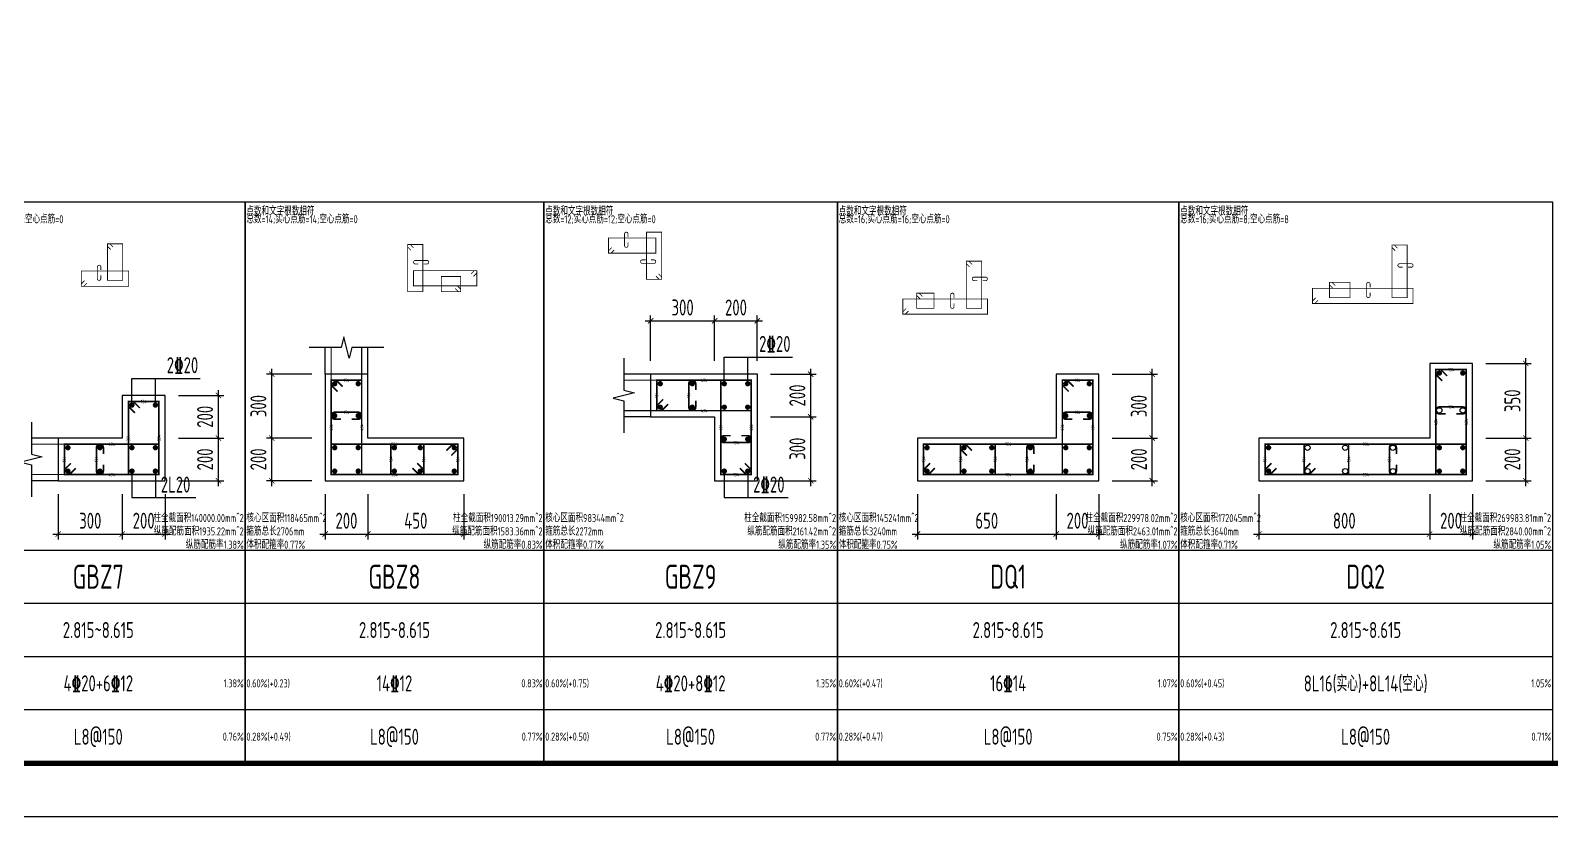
# Model space of a CAD drawing. Extents: x -461650 to 361314, y 245336 to 769729.
# Drawn here: x -106334 to -77828, y 538601 to 553348 of the extents above; entities that cross this region are included whole.
import ezdxf
from ezdxf.enums import TextEntityAlignment as Align

# ---------------------------------------------------------------- set-up
doc = ezdxf.new("R2010")
doc.units = 0
doc.header["$LTSCALE"] = 1000
doc.layers.get('0').update_dxf_attribs({"linetype": 'CONTINUOUS'})
doc.layers.get('DEFPOINTS').update_dxf_attribs({"linetype": 'CONTINUOUS'})
for name, color, linetype in [('-TK', 7, 'CONTINUOUS'), ('COLU_DE_DIM', 3, 'CONTINUOUS'), ('COLU_DE_TH', 7, 'CONTINUOUS'), ('LABEL', 1, 'CONTINUOUS'), ('LINK', 6, 'CONTINUOUS'), ('LINK-INDEX', 6, 'CONTINUOUS'), ('REIN', 6, 'CONTINUOUS'), ('TAB', 7, 'CONTINUOUS'), ('TAB_TEXT', 7, 'CONTINUOUS'), ('TEXT25', 2, 'CONTINUOUS'), ('THIN', 7, 'CONTINUOUS')]:
    doc.layers.add(name, color=color, linetype=linetype)
doc.layers.add('箍筋长度', color=3, linetype='CONTINUOUS', plot=False)
doc.layers.add('配箍校核', color=34, linetype='CONTINUOUS', plot=False)
doc.styles.add('BW_Rein', font='Tssdeng.shx', dxfattribs={"width": 0.7, "bigfont": 'hztxt.shx'})
doc.styles.add('TSSD_DIMENSION', font='Tssdeng.shx', dxfattribs={"width": 0.7, "bigfont": 'tssdchn.shx'})
doc.styles.add('TSSD_REIN', font='tssdeng.shx', dxfattribs={"width": 0.7, "height": 300, "bigfont": 'tssdchn.shx'})
doc.dimstyles.new('TSSD_25_100', dxfattribs={"dimtxt": 300, "dimasz": 100, "dimexe": 100, "dimexo": 250, "dimgap": 100, "dimtad": 1, "dimdec": 0, "dimlfac": 0.25, "dimzin": 0, "dimdsep": 46, "dimtxsty": 'TSSD_DIMENSION', "dimblk": 'ARCHTICK', "dimcen": 0, "dimdle": 100, "dimclrt": 7, "dimadec": 0, "dimazin": 0, "dimtfac": 1, "dimtdec": 0, "dimtix": 1, "dimtmove": 2, "dimatfit": 3, "dimldrblk": 'ARCHTICK', "dimfxl": 0, "dimtolj": 1, "dimtzin": 0, "dimarcsym": 0})

# ---------------------------------------------------------------- blocks, each defined once
blk = doc.blocks.new('_ArchTick')
at = {"color": 0, "linetype": 'ByBlock', "const_width": 0.15}
blk.add_lwpolyline([(-0.5, -0.5), (0.5, 0.5)], dxfattribs=at)
blk = doc.blocks.new('*D2912')
at = {"layer": 'COLU_DE_DIM', "color": 0, "lineweight": -2}
for p, q in [((-89712, 544651), (-89712, 543801)), ((-87112, 544651), (-87112, 543801)), ((-89812, 543901), (-87012, 543901))]:
    blk.add_line(p, q, dxfattribs=at)
at = {"layer": 'DEFPOINTS', "color": 0}
for p in [(-89712, 544901), (-87112, 544901), (-87112, 543901)]:
    blk.add_point(p, dxfattribs=at)
at = {"layer": 'COLU_DE_DIM', "color": 0, "lineweight": -2, "xscale": 100, "yscale": 100, "zscale": 100, "rotation": 180}
blk.add_blockref('_ArchTick', (-89712, 543901), dxfattribs=at)
at = {"layer": 'COLU_DE_DIM', "color": 0, "lineweight": -2, "xscale": 100, "yscale": 100, "zscale": 100}
blk.add_blockref('_ArchTick', (-87112, 543901), dxfattribs=at)
at = {"layer": 'COLU_DE_DIM', "color": 7, "insert": (-88412, 544151), "char_height": 300, "attachment_point": 5, "style": 'TSSD_DIMENSION'}
blk.add_mtext('\\A1;650', dxfattribs=at)
blk = doc.blocks.new('*D2913')
at = {"layer": 'COLU_DE_DIM', "color": 0, "lineweight": -2}
for p, q in [((-87112, 544651), (-87112, 543801)), ((-86312, 544651), (-86312, 543801)), ((-87212, 543901), (-86212, 543901))]:
    blk.add_line(p, q, dxfattribs=at)
at = {"layer": 'DEFPOINTS', "color": 0}
for p in [(-87112, 544901), (-86312, 544901), (-86312, 543901)]:
    blk.add_point(p, dxfattribs=at)
at = {"layer": 'COLU_DE_DIM', "color": 0, "lineweight": -2, "xscale": 100, "yscale": 100, "zscale": 100, "rotation": 180}
blk.add_blockref('_ArchTick', (-87112, 543901), dxfattribs=at)
at = {"layer": 'COLU_DE_DIM', "color": 0, "lineweight": -2, "xscale": 100, "yscale": 100, "zscale": 100}
blk.add_blockref('_ArchTick', (-86312, 543901), dxfattribs=at)
at = {"layer": 'COLU_DE_DIM', "color": 7, "insert": (-86712, 544151), "char_height": 300, "attachment_point": 5, "style": 'TSSD_DIMENSION'}
blk.add_mtext('\\A1;200', dxfattribs=at)
blk = doc.blocks.new('*D2914')
at = {"layer": 'COLU_DE_DIM', "color": 0, "lineweight": -2}
for p, q in [((-86062, 545701), (-85212, 545701)), ((-85312, 544801), (-85312, 545801)), ((-86062, 544901), (-85212, 544901))]:
    blk.add_line(p, q, dxfattribs=at)
at = {"layer": 'DEFPOINTS', "color": 0}
for p in [(-86312, 545701), (-85312, 545701), (-86312, 544901)]:
    blk.add_point(p, dxfattribs=at)
at = {"layer": 'COLU_DE_DIM', "color": 0, "lineweight": -2, "xscale": 100, "yscale": 100, "zscale": 100}
for p, rotation in [((-85312, 545701), 90), ((-85312, 544901), 270)]:
    blk.add_blockref('_ArchTick', p, dxfattribs=dict(at, rotation=rotation))
at = {"layer": 'COLU_DE_DIM', "color": 7, "insert": (-85562, 545301), "char_height": 300, "attachment_point": 5, "rotation": 90, "style": 'TSSD_DIMENSION'}
blk.add_mtext('\\A1;200', dxfattribs=at)
blk = doc.blocks.new('*D2915')
at = {"layer": 'COLU_DE_DIM', "color": 0, "lineweight": -2}
for p, q in [((-86062, 546900), (-85212, 546900)), ((-85312, 545601), (-85312, 547000)), ((-86062, 545701), (-85212, 545701))]:
    blk.add_line(p, q, dxfattribs=at)
at = {"layer": 'DEFPOINTS', "color": 0}
for p in [(-86312, 546900), (-85312, 546900), (-86312, 545701)]:
    blk.add_point(p, dxfattribs=at)
at = {"layer": 'COLU_DE_DIM', "color": 0, "lineweight": -2, "xscale": 100, "yscale": 100, "zscale": 100}
for p, rotation in [((-85312, 546900), 90), ((-85312, 545701), 270)]:
    blk.add_blockref('_ArchTick', p, dxfattribs=dict(at, rotation=rotation))
at = {"layer": 'COLU_DE_DIM', "color": 7, "insert": (-85562, 546301), "char_height": 300, "attachment_point": 5, "rotation": 90, "style": 'TSSD_DIMENSION'}
blk.add_mtext('\\A1;300', dxfattribs=at)
blk = doc.blocks.new('*D3174')
at = {"layer": 'COLU_DE_DIM', "color": 0, "lineweight": -2}
for p, q in [((-94812, 547900), (-93412, 547900)), ((-94712, 547150), (-94712, 548000)), ((-93512, 547150), (-93512, 548000))]:
    blk.add_line(p, q, dxfattribs=at)
at = {"layer": 'DEFPOINTS', "color": 0}
for p in [(-93512, 547900), (-94712, 546900), (-93512, 546900)]:
    blk.add_point(p, dxfattribs=at)
at = {"layer": 'COLU_DE_DIM', "color": 0, "lineweight": -2, "xscale": 100, "yscale": 100, "zscale": 100, "rotation": 180}
blk.add_blockref('_ArchTick', (-94712, 547900), dxfattribs=at)
at = {"layer": 'COLU_DE_DIM', "color": 0, "lineweight": -2, "xscale": 100, "yscale": 100, "zscale": 100}
blk.add_blockref('_ArchTick', (-93512, 547900), dxfattribs=at)
at = {"layer": 'COLU_DE_DIM', "color": 7, "insert": (-94112, 548150), "char_height": 300, "attachment_point": 5, "style": 'TSSD_DIMENSION'}
blk.add_mtext('\\A1;300', dxfattribs=at)
blk = doc.blocks.new('*D3175')
at = {"layer": 'COLU_DE_DIM', "color": 0, "lineweight": -2}
for p, q in [((-93612, 547900), (-92612, 547900)), ((-93512, 547150), (-93512, 548000)), ((-92712, 547150), (-92712, 548000))]:
    blk.add_line(p, q, dxfattribs=at)
at = {"layer": 'DEFPOINTS', "color": 0}
for p in [(-92712, 547900), (-93512, 546900), (-92712, 546900)]:
    blk.add_point(p, dxfattribs=at)
at = {"layer": 'COLU_DE_DIM', "color": 0, "lineweight": -2, "xscale": 100, "yscale": 100, "zscale": 100, "rotation": 180}
blk.add_blockref('_ArchTick', (-93512, 547900), dxfattribs=at)
at = {"layer": 'COLU_DE_DIM', "color": 0, "lineweight": -2, "xscale": 100, "yscale": 100, "zscale": 100}
blk.add_blockref('_ArchTick', (-92712, 547900), dxfattribs=at)
at = {"layer": 'COLU_DE_DIM', "color": 7, "insert": (-93112, 548150), "char_height": 300, "attachment_point": 5, "style": 'TSSD_DIMENSION'}
blk.add_mtext('\\A1;200', dxfattribs=at)
blk = doc.blocks.new('*D3176')
at = {"layer": 'COLU_DE_DIM', "color": 0, "lineweight": -2}
for p, q in [((-91712, 544801), (-91712, 546200)), ((-92462, 546100), (-91612, 546100)), ((-92462, 544901), (-91612, 544901))]:
    blk.add_line(p, q, dxfattribs=at)
at = {"layer": 'DEFPOINTS', "color": 0}
for p in [(-92712, 546100), (-91712, 546100), (-92712, 544901)]:
    blk.add_point(p, dxfattribs=at)
at = {"layer": 'COLU_DE_DIM', "color": 0, "lineweight": -2, "xscale": 100, "yscale": 100, "zscale": 100}
for p, rotation in [((-91712, 546100), 90), ((-91712, 544901), 270)]:
    blk.add_blockref('_ArchTick', p, dxfattribs=dict(at, rotation=rotation))
at = {"layer": 'COLU_DE_DIM', "color": 7, "insert": (-91962, 545501), "char_height": 300, "attachment_point": 5, "rotation": 90, "style": 'TSSD_DIMENSION'}
blk.add_mtext('\\A1;300', dxfattribs=at)
blk = doc.blocks.new('*D3177')
at = {"layer": 'COLU_DE_DIM', "color": 0, "lineweight": -2}
for p, q in [((-92462, 546900), (-91612, 546900)), ((-91712, 546000), (-91712, 547000)), ((-92462, 546100), (-91612, 546100))]:
    blk.add_line(p, q, dxfattribs=at)
at = {"layer": 'DEFPOINTS', "color": 0}
for p in [(-92712, 546900), (-91712, 546900), (-92712, 546100)]:
    blk.add_point(p, dxfattribs=at)
at = {"layer": 'COLU_DE_DIM', "color": 0, "lineweight": -2, "xscale": 100, "yscale": 100, "zscale": 100}
for p, rotation in [((-91712, 546900), 90), ((-91712, 546100), 270)]:
    blk.add_blockref('_ArchTick', p, dxfattribs=dict(at, rotation=rotation))
at = {"layer": 'COLU_DE_DIM', "color": 7, "insert": (-91962, 546500), "char_height": 300, "attachment_point": 5, "rotation": 90, "style": 'TSSD_DIMENSION'}
blk.add_mtext('\\A1;200', dxfattribs=at)
blk = doc.blocks.new('*D3182')
at = {"layer": 'COLU_DE_DIM', "color": 0, "lineweight": -2}
for p, q in [((-100812, 544651), (-100812, 543801)), ((-100012, 544651), (-100012, 543801)), ((-100912, 543901), (-99912, 543901))]:
    blk.add_line(p, q, dxfattribs=at)
at = {"layer": 'DEFPOINTS', "color": 0}
for p in [(-100812, 544901), (-100012, 544901), (-100012, 543901)]:
    blk.add_point(p, dxfattribs=at)
at = {"layer": 'COLU_DE_DIM', "color": 0, "lineweight": -2, "xscale": 100, "yscale": 100, "zscale": 100, "rotation": 180}
blk.add_blockref('_ArchTick', (-100812, 543901), dxfattribs=at)
at = {"layer": 'COLU_DE_DIM', "color": 0, "lineweight": -2, "xscale": 100, "yscale": 100, "zscale": 100}
blk.add_blockref('_ArchTick', (-100012, 543901), dxfattribs=at)
at = {"layer": 'COLU_DE_DIM', "color": 7, "insert": (-100412, 544151), "char_height": 300, "attachment_point": 5, "style": 'TSSD_DIMENSION'}
blk.add_mtext('\\A1;200', dxfattribs=at)
blk = doc.blocks.new('*D3183')
at = {"layer": 'COLU_DE_DIM', "color": 0, "lineweight": -2}
for p, q in [((-100012, 544651), (-100012, 543801)), ((-98212, 544651), (-98212, 543801)), ((-100112, 543901), (-98112, 543901))]:
    blk.add_line(p, q, dxfattribs=at)
at = {"layer": 'DEFPOINTS', "color": 0}
for p in [(-100012, 544901), (-98212, 544901), (-98212, 543901)]:
    blk.add_point(p, dxfattribs=at)
at = {"layer": 'COLU_DE_DIM', "color": 0, "lineweight": -2, "xscale": 100, "yscale": 100, "zscale": 100, "rotation": 180}
blk.add_blockref('_ArchTick', (-100012, 543901), dxfattribs=at)
at = {"layer": 'COLU_DE_DIM', "color": 0, "lineweight": -2, "xscale": 100, "yscale": 100, "zscale": 100}
blk.add_blockref('_ArchTick', (-98212, 543901), dxfattribs=at)
at = {"layer": 'COLU_DE_DIM', "color": 7, "insert": (-99112, 544151), "char_height": 300, "attachment_point": 5, "style": 'TSSD_DIMENSION'}
blk.add_mtext('\\A1;450', dxfattribs=at)
blk = doc.blocks.new('*D3184')
at = {"layer": 'COLU_DE_DIM', "color": 0, "lineweight": -2}
for p, q in [((-101062, 545701), (-101912, 545701)), ((-101812, 544801), (-101812, 545801)), ((-101062, 544901), (-101912, 544901))]:
    blk.add_line(p, q, dxfattribs=at)
at = {"layer": 'DEFPOINTS', "color": 0}
for p in [(-101812, 545701), (-100812, 545701), (-100812, 544901)]:
    blk.add_point(p, dxfattribs=at)
at = {"layer": 'COLU_DE_DIM', "color": 0, "lineweight": -2, "xscale": 100, "yscale": 100, "zscale": 100}
for p, rotation in [((-101812, 545701), 90), ((-101812, 544901), 270)]:
    blk.add_blockref('_ArchTick', p, dxfattribs=dict(at, rotation=rotation))
at = {"layer": 'COLU_DE_DIM', "color": 7, "insert": (-102062, 545301), "char_height": 300, "attachment_point": 5, "rotation": 90, "style": 'TSSD_DIMENSION'}
blk.add_mtext('\\A1;200', dxfattribs=at)
blk = doc.blocks.new('*D3185')
at = {"layer": 'COLU_DE_DIM', "color": 0, "lineweight": -2}
for p, q in [((-101062, 546901), (-101912, 546901)), ((-101812, 545601), (-101812, 547001)), ((-101062, 545701), (-101912, 545701))]:
    blk.add_line(p, q, dxfattribs=at)
at = {"layer": 'DEFPOINTS', "color": 0}
for p in [(-101812, 546901), (-100812, 546901), (-100812, 545701)]:
    blk.add_point(p, dxfattribs=at)
at = {"layer": 'COLU_DE_DIM', "color": 0, "lineweight": -2, "xscale": 100, "yscale": 100, "zscale": 100}
for p, rotation in [((-101812, 546901), 90), ((-101812, 545701), 270)]:
    blk.add_blockref('_ArchTick', p, dxfattribs=dict(at, rotation=rotation))
at = {"layer": 'COLU_DE_DIM', "color": 7, "insert": (-102062, 546301), "char_height": 300, "attachment_point": 5, "rotation": 90, "style": 'TSSD_DIMENSION'}
blk.add_mtext('\\A1;300', dxfattribs=at)
blk = doc.blocks.new('*D3186')
at = {"layer": 'COLU_DE_DIM', "color": 0, "lineweight": -2}
for p, q in [((-105812, 544651), (-105812, 543801)), ((-104612, 544651), (-104612, 543801)), ((-105912, 543901), (-104512, 543901))]:
    blk.add_line(p, q, dxfattribs=at)
at = {"layer": 'DEFPOINTS', "color": 0}
for p in [(-105812, 544901), (-104612, 544901), (-104612, 543901)]:
    blk.add_point(p, dxfattribs=at)
at = {"layer": 'COLU_DE_DIM', "color": 0, "lineweight": -2, "xscale": 100, "yscale": 100, "zscale": 100, "rotation": 180}
blk.add_blockref('_ArchTick', (-105812, 543901), dxfattribs=at)
at = {"layer": 'COLU_DE_DIM', "color": 0, "lineweight": -2, "xscale": 100, "yscale": 100, "zscale": 100}
blk.add_blockref('_ArchTick', (-104612, 543901), dxfattribs=at)
at = {"layer": 'COLU_DE_DIM', "color": 7, "insert": (-105212, 544151), "char_height": 300, "attachment_point": 5, "style": 'TSSD_DIMENSION'}
blk.add_mtext('\\A1;300', dxfattribs=at)
blk = doc.blocks.new('*D3187')
at = {"layer": 'COLU_DE_DIM', "color": 0, "lineweight": -2}
for p, q in [((-104612, 544651), (-104612, 543801)), ((-103812, 544651), (-103812, 543801)), ((-104712, 543901), (-103712, 543901))]:
    blk.add_line(p, q, dxfattribs=at)
at = {"layer": 'DEFPOINTS', "color": 0}
for p in [(-104612, 544901), (-103812, 544901), (-103812, 543901)]:
    blk.add_point(p, dxfattribs=at)
at = {"layer": 'COLU_DE_DIM', "color": 0, "lineweight": -2, "xscale": 100, "yscale": 100, "zscale": 100, "rotation": 180}
blk.add_blockref('_ArchTick', (-104612, 543901), dxfattribs=at)
at = {"layer": 'COLU_DE_DIM', "color": 0, "lineweight": -2, "xscale": 100, "yscale": 100, "zscale": 100}
blk.add_blockref('_ArchTick', (-103812, 543901), dxfattribs=at)
at = {"layer": 'COLU_DE_DIM', "color": 7, "insert": (-104212, 544151), "char_height": 300, "attachment_point": 5, "style": 'TSSD_DIMENSION'}
blk.add_mtext('\\A1;200', dxfattribs=at)
blk = doc.blocks.new('*D3188')
at = {"layer": 'COLU_DE_DIM', "color": 0, "lineweight": -2}
for p, q in [((-103562, 545701), (-102712, 545701)), ((-102812, 544801), (-102812, 545801)), ((-103562, 544901), (-102712, 544901))]:
    blk.add_line(p, q, dxfattribs=at)
at = {"layer": 'DEFPOINTS', "color": 0}
for p in [(-103812, 545701), (-102812, 545701), (-103812, 544901)]:
    blk.add_point(p, dxfattribs=at)
at = {"layer": 'COLU_DE_DIM', "color": 0, "lineweight": -2, "xscale": 100, "yscale": 100, "zscale": 100}
for p, rotation in [((-102812, 545701), 90), ((-102812, 544901), 270)]:
    blk.add_blockref('_ArchTick', p, dxfattribs=dict(at, rotation=rotation))
at = {"layer": 'COLU_DE_DIM', "color": 7, "insert": (-103062, 545301), "char_height": 300, "attachment_point": 5, "rotation": 90, "style": 'TSSD_DIMENSION'}
blk.add_mtext('\\A1;200', dxfattribs=at)
blk = doc.blocks.new('*D3189')
at = {"layer": 'COLU_DE_DIM', "color": 0, "lineweight": -2}
for p, q in [((-103562, 546501), (-102712, 546501)), ((-102812, 545601), (-102812, 546601)), ((-103562, 545701), (-102712, 545701))]:
    blk.add_line(p, q, dxfattribs=at)
at = {"layer": 'DEFPOINTS', "color": 0}
for p in [(-103812, 546501), (-102812, 546501), (-103812, 545701)]:
    blk.add_point(p, dxfattribs=at)
at = {"layer": 'COLU_DE_DIM', "color": 0, "lineweight": -2, "xscale": 100, "yscale": 100, "zscale": 100}
for p, rotation in [((-102812, 546501), 90), ((-102812, 545701), 270)]:
    blk.add_blockref('_ArchTick', p, dxfattribs=dict(at, rotation=rotation))
at = {"layer": 'COLU_DE_DIM', "color": 7, "insert": (-103062, 546101), "char_height": 300, "attachment_point": 5, "rotation": 90, "style": 'TSSD_DIMENSION'}
blk.add_mtext('\\A1;200', dxfattribs=at)
blk = doc.blocks.new('A1')
blk.add_lwpolyline([(0, 59400), (0, 0), (84100, 0), (84100, 59400)], close=True)
at = {"const_width": 100}
blk.add_lwpolyline([(2500, 58400), (2500, 1000), (83100, 1000), (83100, 58400)], close=True, dxfattribs=at)
blk = doc.blocks.new('*D3201')
at = {"layer": 'COLU_DE_DIM', "color": 0, "lineweight": -2}
for p, q in [((-83312, 544651), (-83312, 543801)), ((-80112, 544651), (-80112, 543801)), ((-83412, 543901), (-80012, 543901))]:
    blk.add_line(p, q, dxfattribs=at)
at = {"layer": 'DEFPOINTS', "color": 0}
for p in [(-83312, 544901), (-80112, 544901), (-80112, 543901)]:
    blk.add_point(p, dxfattribs=at)
at = {"layer": 'COLU_DE_DIM', "color": 0, "lineweight": -2, "xscale": 100, "yscale": 100, "zscale": 100, "rotation": 180}
blk.add_blockref('_ArchTick', (-83312, 543901), dxfattribs=at)
at = {"layer": 'COLU_DE_DIM', "color": 0, "lineweight": -2, "xscale": 100, "yscale": 100, "zscale": 100}
blk.add_blockref('_ArchTick', (-80112, 543901), dxfattribs=at)
at = {"layer": 'COLU_DE_DIM', "color": 7, "insert": (-81712, 544151), "char_height": 300, "attachment_point": 5, "style": 'TSSD_DIMENSION'}
blk.add_mtext('\\A1;800', dxfattribs=at)
blk = doc.blocks.new('*D3202')
at = {"layer": 'COLU_DE_DIM', "color": 0, "lineweight": -2}
for p, q in [((-80112, 544651), (-80112, 543801)), ((-79312, 544651), (-79312, 543801)), ((-80212, 543901), (-79212, 543901))]:
    blk.add_line(p, q, dxfattribs=at)
at = {"layer": 'DEFPOINTS', "color": 0}
for p in [(-80112, 544901), (-79312, 544901), (-79312, 543901)]:
    blk.add_point(p, dxfattribs=at)
at = {"layer": 'COLU_DE_DIM', "color": 0, "lineweight": -2, "xscale": 100, "yscale": 100, "zscale": 100, "rotation": 180}
blk.add_blockref('_ArchTick', (-80112, 543901), dxfattribs=at)
at = {"layer": 'COLU_DE_DIM', "color": 0, "lineweight": -2, "xscale": 100, "yscale": 100, "zscale": 100}
blk.add_blockref('_ArchTick', (-79312, 543901), dxfattribs=at)
at = {"layer": 'COLU_DE_DIM', "color": 7, "insert": (-79712, 544151), "char_height": 300, "attachment_point": 5, "style": 'TSSD_DIMENSION'}
blk.add_mtext('\\A1;200', dxfattribs=at)
blk = doc.blocks.new('*D3203')
at = {"layer": 'COLU_DE_DIM', "color": 0, "lineweight": -2}
for p, q in [((-79062, 545701), (-78212, 545701)), ((-78312, 544801), (-78312, 545801)), ((-79062, 544901), (-78212, 544901))]:
    blk.add_line(p, q, dxfattribs=at)
at = {"layer": 'DEFPOINTS', "color": 0}
for p in [(-79312, 545701), (-78312, 545701), (-79312, 544901)]:
    blk.add_point(p, dxfattribs=at)
at = {"layer": 'COLU_DE_DIM', "color": 0, "lineweight": -2, "xscale": 100, "yscale": 100, "zscale": 100}
for p, rotation in [((-78312, 545701), 90), ((-78312, 544901), 270)]:
    blk.add_blockref('_ArchTick', p, dxfattribs=dict(at, rotation=rotation))
at = {"layer": 'COLU_DE_DIM', "color": 7, "insert": (-78562, 545301), "char_height": 300, "attachment_point": 5, "rotation": 90, "style": 'TSSD_DIMENSION'}
blk.add_mtext('\\A1;200', dxfattribs=at)
blk = doc.blocks.new('*D3204')
at = {"layer": 'COLU_DE_DIM', "color": 0, "lineweight": -2}
for p, q in [((-79062, 547100), (-78212, 547100)), ((-78312, 545601), (-78312, 547200)), ((-79062, 545701), (-78212, 545701))]:
    blk.add_line(p, q, dxfattribs=at)
at = {"layer": 'DEFPOINTS', "color": 0}
for p in [(-79312, 547100), (-78312, 547100), (-79312, 545701)]:
    blk.add_point(p, dxfattribs=at)
at = {"layer": 'COLU_DE_DIM', "color": 0, "lineweight": -2, "xscale": 100, "yscale": 100, "zscale": 100}
for p, rotation in [((-78312, 547100), 90), ((-78312, 545701), 270)]:
    blk.add_blockref('_ArchTick', p, dxfattribs=dict(at, rotation=rotation))
at = {"layer": 'COLU_DE_DIM', "color": 7, "insert": (-78562, 546401), "char_height": 300, "attachment_point": 5, "rotation": 90, "style": 'TSSD_DIMENSION'}
blk.add_mtext('\\A1;350', dxfattribs=at)

msp = doc.modelspace()

# ---------------------------------------------------------------- linework, layer by layer
at = {"layer": 'COLU_DE_TH'}
for points in [[(-79311.7, 544900.78), (-79311.7, 547100.46), (-80111.7, 547100.46), (-80111.7, 545700.78), (-83311.7, 545700.78), (-83311.7, 544900.78), (-79311.7, 544900.78)], [(-100011.87, 546900.78), (-100811.87, 546900.78), (-100811.87, 544900.78), (-98211.61, 544900.78), (-98211.61, 545700.78), (-100011.87, 545700.78), (-100011.87, 546900.78)], [(-94711.6, 546900.43), (-94711.61, 546100.43), (-93511.61, 546100.43), (-93511.61, 544900.78), (-92711.61, 544900.78), (-92711.6, 546900.43), (-94711.6, 546900.43)], [(-87111.71, 546900.44), (-87111.7, 545700.78), (-89711.6, 545700.78), (-89711.6, 544900.78), (-86311.7, 544900.78), (-86311.71, 546900.44), (-87111.71, 546900.44)], [(-105811.87, 545700.78), (-105811.87, 544900.78), (-103811.87, 544900.78), (-103811.87, 546500.78), (-104611.87, 546500.78), (-104611.87, 545700.78), (-105811.87, 545700.78)]]:
    msp.add_lwpolyline(points, close=True, dxfattribs=at)
at = {"layer": 'LABEL'}
for p, q in [((-93331.61, 547215.96), (-92051.61, 547215.96)), ((-93331.61, 546720.43), (-93331.61, 547215.96)), ((-92891.61, 546720.43), (-92891.61, 547215.96)), ((-104431.87, 546816.31), (-103151.87, 546816.31)), ((-104431.87, 546320.78), (-104431.87, 546816.31)), ((-103991.87, 546320.78), (-103991.87, 546816.31)), ((-104431.87, 545080.78), (-104431.87, 544585.25)), ((-103991.87, 545080.78), (-103991.87, 544585.25)), ((-93331.61, 545080.78), (-93331.61, 544585.25)), ((-92891.61, 545080.78), (-92891.61, 544585.25)), ((-104431.87, 544585.25), (-103237.26, 544585.25)), ((-93331.61, 544585.25), (-92137, 544585.25))]:
    msp.add_line(p, q, dxfattribs=at)
at = {"layer": 'LINK', "const_width": 30}
for points in [[(-100576.87, 546573.86), (-100696.87, 546693.86), (-100696.87, 546785.78), (-100126.87, 546785.78), (-100126.87, 545015.78), (-100696.87, 545015.78), (-100696.87, 546785.78), (-100604.95, 546785.78), (-100484.95, 546665.78)], [(-94384.68, 546335.43), (-94504.68, 546215.43), (-94596.61, 546215.43), (-94596.6, 546785.43), (-92826.6, 546785.43), (-92826.61, 546215.43), (-94596.61, 546215.43), (-94596.61, 546307.36), (-94476.61, 546427.36)], [(-92946.61, 545227.71), (-92826.61, 545107.71), (-92826.61, 545015.78), (-93396.61, 545015.78), (-93396.6, 546785.43), (-92826.6, 546785.43), (-92826.61, 545015.78), (-92918.53, 545015.78), (-93038.53, 545135.78)], [(-86876.71, 546573.52), (-86996.71, 546693.52), (-86996.71, 546785.44), (-86426.71, 546785.44), (-86426.7, 545015.78), (-86996.7, 545015.78), (-86996.71, 546785.44), (-86904.78, 546785.44), (-86784.78, 546665.44)], [(-79876.7, 546773.53), (-79996.7, 546893.53), (-79996.7, 546985.46), (-79426.7, 546985.46), (-79426.7, 545015.78), (-79996.7, 545015.78), (-79996.7, 546985.46), (-79904.78, 546985.46), (-79784.78, 546865.46)], [(-104376.87, 546173.86), (-104496.87, 546293.86), (-104496.87, 546385.78), (-103926.87, 546385.78), (-103926.87, 545015.78), (-104496.87, 545015.78), (-104496.87, 546385.78), (-104404.95, 546385.78), (-104284.95, 546265.78)], [(-105484.95, 545135.78), (-105604.95, 545015.78), (-105696.87, 545015.78), (-105696.87, 545585.78), (-103926.87, 545585.78), (-103926.87, 545015.78), (-105696.87, 545015.78), (-105696.87, 545107.7), (-105576.87, 545227.7)], [(-98538.53, 545465.78), (-98418.53, 545585.78), (-98326.61, 545585.78), (-98326.61, 545015.78), (-100696.87, 545015.78), (-100696.87, 545585.78), (-98326.61, 545585.78), (-98326.61, 545493.86), (-98446.61, 545373.86)], [(-99083.04, 545227.7), (-98963.04, 545107.7), (-98963.04, 545015.78), (-99579.27, 545015.78), (-99579.27, 545585.78), (-98963.04, 545585.78), (-98963.04, 545015.78), (-99054.97, 545015.78), (-99174.97, 545135.78)], [(-89384.68, 545135.78), (-89504.68, 545015.78), (-89596.6, 545015.78), (-89596.6, 545585.78), (-86426.7, 545585.78), (-86426.7, 545015.78), (-89596.6, 545015.78), (-89596.6, 545107.7), (-89476.6, 545227.7)], [(-88783.59, 545373.86), (-88903.59, 545493.86), (-88903.59, 545585.78), (-88253.61, 545585.78), (-88253.61, 545015.78), (-88903.59, 545015.78), (-88903.59, 545585.78), (-88811.67, 545585.78), (-88691.67, 545465.78)], [(-82984.78, 545135.78), (-83104.78, 545015.78), (-83196.7, 545015.78), (-83196.7, 545585.78), (-79426.7, 545585.78), (-79426.7, 545015.78), (-83196.7, 545015.78), (-83196.7, 545107.7), (-83076.7, 545227.7)], [(-82346.06, 545227.7), (-82466.06, 545107.7), (-82466.06, 545015.78), (-81629.73, 545015.78), (-81629.73, 545585.78), (-82466.06, 545585.78), (-82466.06, 545015.78), (-82374.14, 545015.78), (-82254.14, 545135.78)]]:
    msp.add_lwpolyline(points, dxfattribs=at)
for points in [[(-93866.6, 546600.43), (-93866.6, 546720.43, 1), (-93996.6, 546720.43), (-93996.61, 546280.43, 1), (-93866.61, 546280.43), (-93866.61, 546400.43)], [(-100311.87, 546055.78), (-100191.87, 546055.78, 1), (-100191.87, 546185.78), (-100631.87, 546185.78, 1), (-100631.87, 546055.78), (-100511.87, 546055.78)], [(-86611.7, 546055.61), (-86491.7, 546055.61, 1), (-86491.7, 546185.61), (-86931.7, 546185.61, 1), (-86931.7, 546055.61), (-86811.7, 546055.61)], [(-79611.7, 546155.62), (-79491.7, 546155.62, 1), (-79491.7, 546285.62), (-79931.7, 546285.62, 1), (-79931.7, 546155.62), (-79811.7, 546155.62)], [(-93211.61, 545745.61), (-93331.61, 545745.61, 1), (-93331.61, 545615.61), (-92891.61, 545615.61, 1), (-92891.61, 545745.61), (-93011.61, 545745.61)], [(-104966.87, 545400.78), (-104966.87, 545520.78, 1), (-105096.87, 545520.78), (-105096.87, 545080.78, 1), (-104966.87, 545080.78), (-104966.87, 545200.78)], [(-87530.76, 545400.78), (-87530.76, 545520.78, 1), (-87660.76, 545520.78), (-87660.76, 545080.78, 1), (-87530.76, 545080.78), (-87530.76, 545200.78)], [(-80736.06, 545200.78), (-80736.06, 545080.78, -1), (-80866.06, 545080.78), (-80866.06, 545520.78, -1), (-80736.06, 545520.78), (-80736.06, 545400.78)]]:
    msp.add_lwpolyline(points, format="xyb", dxfattribs=at)
at = {"layer": 'LINK-INDEX', "const_width": 15}
for points in [[(-104829.37, 549237.32), (-104889.37, 549297.32), (-104889.37, 549343.28), (-104604.37, 549343.28), (-104604.37, 548658.28), (-104889.37, 548658.28), (-104889.37, 549343.28), (-104843.41, 549343.28), (-104783.41, 549283.28)], [(-99204.65, 549225.71), (-99264.65, 549285.71), (-99264.65, 549331.67), (-98979.65, 549331.67), (-98979.65, 548446.67), (-99264.65, 548446.67), (-99264.65, 549331.67), (-99218.69, 549331.67), (-99158.69, 549271.67)], [(-95394.13, 549228.19), (-95454.13, 549168.19), (-95500.09, 549168.19), (-95500.09, 549453.19), (-94615.09, 549453.19), (-94615.09, 549168.19), (-95500.09, 549168.19), (-95500.09, 549214.15), (-95440.09, 549274.15)], [(-94565.09, 548784.32), (-94505.09, 548724.32), (-94505.09, 548678.36), (-94790.09, 548678.36), (-94790.09, 549563.19), (-94505.09, 549563.19), (-94505.09, 548678.36), (-94551.05, 548678.36), (-94611.05, 548738.36)], [(-80758.47, 549215.01), (-80818.47, 549275.01), (-80818.47, 549320.97), (-80533.47, 549320.97), (-80533.47, 548336.13), (-80818.47, 548336.13), (-80818.47, 549320.97), (-80772.51, 549320.97), (-80712.51, 549260.97)], [(-105273.41, 548608.28), (-105333.41, 548548.28), (-105379.37, 548548.28), (-105379.37, 548833.28), (-104494.37, 548833.28), (-104494.37, 548548.28), (-105379.37, 548548.28), (-105379.37, 548594.24), (-105319.37, 548654.24)], [(-98075.48, 548781.67), (-98015.48, 548841.67), (-97969.52, 548841.67), (-97969.52, 548556.67), (-99154.65, 548556.67), (-99154.65, 548841.67), (-97969.52, 548841.67), (-97969.52, 548795.71), (-98029.52, 548735.71)], [(-88734.6, 548912.96), (-88794.6, 548972.96), (-88794.6, 549018.92), (-88509.6, 549018.92), (-88509.6, 548134.09), (-88794.6, 548134.09), (-88794.6, 549018.92), (-88748.64, 549018.92), (-88688.64, 548958.92)], [(-98329.56, 548552.63), (-98269.56, 548492.63), (-98269.56, 548446.67), (-98634.61, 548446.67), (-98634.61, 548731.67), (-98269.56, 548731.67), (-98269.56, 548446.67), (-98315.53, 548446.67), (-98375.53, 548506.67)], [(-82202.51, 548286.13), (-82262.51, 548226.13), (-82308.47, 548226.13), (-82308.47, 548511.13), (-80423.47, 548511.13), (-80423.47, 548226.13), (-82308.47, 548226.13), (-82308.47, 548272.1), (-82248.47, 548332.1)], [(-81928.47, 548515.17), (-81988.47, 548575.17), (-81988.47, 548621.13), (-81603.47, 548621.13), (-81603.47, 548336.13), (-81988.47, 548336.13), (-81988.47, 548621.13), (-81942.51, 548621.13), (-81882.51, 548561.13)], [(-89878.59, 548084.09), (-89938.59, 548024.09), (-89984.55, 548024.09), (-89984.55, 548309.09), (-88399.6, 548309.09), (-88399.6, 548024.09), (-89984.55, 548024.09), (-89984.55, 548070.06), (-89924.55, 548130.06)], [(-89664.56, 548313.13), (-89724.56, 548373.13), (-89724.56, 548419.09), (-89399.57, 548419.09), (-89399.57, 548134.09), (-89724.56, 548134.09), (-89724.56, 548419.09), (-89678.6, 548419.09), (-89618.6, 548359.09)]]:
    msp.add_lwpolyline(points, dxfattribs=at)
for points in [[(-95135.09, 549470.69), (-95135.09, 549530.69, 1), (-95200.09, 549530.69), (-95200.09, 549310.69, 1), (-95135.09, 549310.69), (-95135.09, 549370.69)], [(-98962.15, 548966.67), (-98902.15, 548966.67, 1), (-98902.15, 549031.67), (-99122.15, 549031.67, 1), (-99122.15, 548966.67), (-99062.15, 548966.67)], [(-94807.59, 549043.27), (-94867.59, 549043.27, 1), (-94867.59, 548978.27), (-94647.59, 548978.27, 1), (-94647.59, 549043.27), (-94707.59, 549043.27)], [(-105014.37, 548850.78), (-105014.37, 548910.78, 1), (-105079.37, 548910.78), (-105079.37, 548690.78, 1), (-105014.37, 548690.78), (-105014.37, 548750.78)], [(-80515.97, 548906.05), (-80455.97, 548906.05, 1), (-80455.97, 548971.05), (-80675.97, 548971.05, 1), (-80675.97, 548906.05), (-80615.97, 548906.05)], [(-88492.1, 548654.01), (-88432.1, 548654.01, 1), (-88432.1, 548719.01), (-88652.1, 548719.01, 1), (-88652.1, 548654.01), (-88592.1, 548654.01)], [(-81228.47, 548528.63), (-81228.47, 548588.63, 1), (-81293.47, 548588.63), (-81293.47, 548368.63, 1), (-81228.47, 548368.63), (-81228.47, 548428.63)], [(-89024.57, 548326.59), (-89024.57, 548386.59, 1), (-89089.57, 548386.59), (-89089.57, 548166.59, 1), (-89024.57, 548166.59), (-89024.57, 548226.59)]]:
    msp.add_lwpolyline(points, format="xyb", dxfattribs=at)
at = {"layer": 'LINK-INDEX', "color": 1, "const_width": 20}
for points in [[(-100696.87, 546685.78), (-100696.87, 547400.78)], [(-100126.87, 546685.78), (-100126.87, 547400.78)], [(-94496.6, 546785.43), (-95211.6, 546785.43)], [(-94496.6, 546215.43), (-95211.6, 546215.43)], [(-105596.87, 545585.78), (-106311.87, 545585.78)], [(-105596.87, 545015.78), (-106311.87, 545015.78)]]:
    msp.add_lwpolyline(points, dxfattribs=at)
at = {"layer": 'REIN', "const_width": 50}
for points in [[(-100656.87, 546720.78, 1), (-100606.87, 546720.78, 1), (-100656.87, 546720.78)], [(-100216.87, 546720.78, 1), (-100166.87, 546720.78, 1), (-100216.87, 546720.78)], [(-94556.6, 546720.43, 1), (-94506.6, 546720.43, 1), (-94556.6, 546720.43)], [(-93956.6, 546720.43, 1), (-93906.6, 546720.43, 1), (-93956.6, 546720.43)], [(-93356.61, 546720.43, 1), (-93306.61, 546720.43, 1), (-93356.61, 546720.43)], [(-92916.61, 546720.43, 1), (-92866.61, 546720.43, 1), (-92916.61, 546720.43)], [(-86956.71, 546720.44, 1), (-86906.71, 546720.44, 1), (-86956.71, 546720.44)], [(-86516.71, 546720.44, 1), (-86466.71, 546720.44, 1), (-86516.71, 546720.44)], [(-79956.7, 546920.46, 1), (-79906.7, 546920.46, 1), (-79956.7, 546920.46)], [(-79516.7, 546920.46, 1), (-79466.7, 546920.46, 1), (-79516.7, 546920.46)], [(-104456.87, 546320.78, 1), (-104406.87, 546320.78, 1), (-104456.87, 546320.78)], [(-104016.87, 546320.78, 1), (-103966.87, 546320.78, 1), (-104016.87, 546320.78)], [(-94556.61, 546280.43, 1), (-94506.61, 546280.43, 1), (-94556.61, 546280.43)], [(-93956.61, 546280.43, 1), (-93906.61, 546280.43, 1), (-93956.61, 546280.43)], [(-93356.61, 546280.43, 1), (-93306.61, 546280.43, 1), (-93356.61, 546280.43)], [(-92916.61, 546280.43, 1), (-92866.61, 546280.43, 1), (-92916.61, 546280.43)], [(-100656.87, 546120.78, 1), (-100606.87, 546120.78, 1), (-100656.87, 546120.78)], [(-100216.87, 546120.78, 1), (-100166.87, 546120.78, 1), (-100216.87, 546120.78)], [(-86956.7, 546120.61, 1), (-86906.7, 546120.61, 1), (-86956.7, 546120.61)], [(-86516.7, 546120.61, 1), (-86466.7, 546120.61, 1), (-86516.7, 546120.61)], [(-93356.61, 545680.61, 1), (-93306.61, 545680.61, 1), (-93356.61, 545680.61)], [(-92916.61, 545680.61, 1), (-92866.61, 545680.61, 1), (-92916.61, 545680.61)], [(-105656.87, 545520.78, 1), (-105606.87, 545520.78, 1), (-105656.87, 545520.78)], [(-105056.87, 545520.78, 1), (-105006.87, 545520.78, 1), (-105056.87, 545520.78)], [(-104456.87, 545520.78, 1), (-104406.87, 545520.78, 1), (-104456.87, 545520.78)], [(-104016.87, 545520.78, 1), (-103966.87, 545520.78, 1), (-104016.87, 545520.78)], [(-100656.87, 545520.78, 1), (-100606.87, 545520.78, 1), (-100656.87, 545520.78)], [(-100216.87, 545520.78, 1), (-100166.87, 545520.78, 1), (-100216.87, 545520.78)], [(-99539.27, 545520.78, 1), (-99489.27, 545520.78, 1), (-99539.27, 545520.78)], [(-99053.04, 545520.78, 1), (-99003.04, 545520.78, 1), (-99053.04, 545520.78)], [(-98416.61, 545520.78, 1), (-98366.61, 545520.78, 1), (-98416.61, 545520.78)], [(-89556.6, 545520.78, 1), (-89506.6, 545520.78, 1), (-89556.6, 545520.78)], [(-88863.59, 545520.78, 1), (-88813.59, 545520.78, 1), (-88863.59, 545520.78)], [(-88343.61, 545520.78, 1), (-88293.61, 545520.78, 1), (-88343.61, 545520.78)], [(-87620.76, 545520.78, 1), (-87570.76, 545520.78, 1), (-87620.76, 545520.78)], [(-86956.7, 545520.78, 1), (-86906.7, 545520.78, 1), (-86956.7, 545520.78)], [(-86516.7, 545520.78, 1), (-86466.7, 545520.78, 1), (-86516.7, 545520.78)], [(-83156.7, 545520.78, 1), (-83106.7, 545520.78, 1), (-83156.7, 545520.78)], [(-79956.7, 545520.78, 1), (-79906.7, 545520.78, 1), (-79956.7, 545520.78)], [(-79516.7, 545520.78, 1), (-79466.7, 545520.78, 1), (-79516.7, 545520.78)], [(-105656.87, 545080.78, 1), (-105606.87, 545080.78, 1), (-105656.87, 545080.78)], [(-105056.87, 545080.78, 1), (-105006.87, 545080.78, 1), (-105056.87, 545080.78)], [(-104456.87, 545080.78, 1), (-104406.87, 545080.78, 1), (-104456.87, 545080.78)], [(-104016.87, 545080.78, 1), (-103966.87, 545080.78, 1), (-104016.87, 545080.78)], [(-100656.87, 545080.78, 1), (-100606.87, 545080.78, 1), (-100656.87, 545080.78)], [(-100216.87, 545080.78, 1), (-100166.87, 545080.78, 1), (-100216.87, 545080.78)], [(-99539.27, 545080.78, 1), (-99489.27, 545080.78, 1), (-99539.27, 545080.78)], [(-99053.04, 545080.78, 1), (-99003.04, 545080.78, 1), (-99053.04, 545080.78)], [(-98416.61, 545080.78, 1), (-98366.61, 545080.78, 1), (-98416.61, 545080.78)], [(-93356.61, 545080.78, 1), (-93306.61, 545080.78, 1), (-93356.61, 545080.78)], [(-92916.61, 545080.78, 1), (-92866.61, 545080.78, 1), (-92916.61, 545080.78)], [(-89556.6, 545080.78, 1), (-89506.6, 545080.78, 1), (-89556.6, 545080.78)], [(-88863.59, 545080.78, 1), (-88813.59, 545080.78, 1), (-88863.59, 545080.78)], [(-88343.61, 545080.78, 1), (-88293.61, 545080.78, 1), (-88343.61, 545080.78)], [(-87620.76, 545080.78, 1), (-87570.76, 545080.78, 1), (-87620.76, 545080.78)], [(-86956.7, 545080.78, 1), (-86906.7, 545080.78, 1), (-86956.7, 545080.78)], [(-86516.7, 545080.78, 1), (-86466.7, 545080.78, 1), (-86516.7, 545080.78)], [(-83156.7, 545080.78, 1), (-83106.7, 545080.78, 1), (-83156.7, 545080.78)], [(-79956.7, 545080.78, 1), (-79906.7, 545080.78, 1), (-79956.7, 545080.78)], [(-79516.7, 545080.78, 1), (-79466.7, 545080.78, 1), (-79516.7, 545080.78)]]:
    msp.add_lwpolyline(points, format="xyb", close=True, dxfattribs=at)
at = {"layer": 'REIN'}
for centre in [(-79931.7, 546220.62), (-79491.7, 546220.62), (-82401.06, 545520.78), (-81694.73, 545520.78), (-80801.06, 545520.78), (-82401.06, 545080.78), (-81694.73, 545080.78), (-80801.06, 545080.78)]:
    msp.add_circle(centre, 50, dxfattribs=at)
at = {"layer": 'TAB'}
for points in [[(-107811.87, 550130.33), (-102311.87, 550130.33), (-102311.87, 539600.78), (-107811.87, 539600.78), (-107811.87, 550130.33), (-107811.87, 543600.78), (-102311.87, 543600.78), (-102311.87, 542600.78), (-107811.87, 542600.78), (-107811.87, 541600.78), (-102311.87, 541600.78), (-102311.87, 540600.78), (-107811.87, 540600.78)], [(-102311.87, 550130.33), (-96711.61, 550130.33), (-96711.61, 539600.78), (-102311.87, 539600.78), (-102311.87, 550130.33), (-102311.87, 543600.78), (-96711.61, 543600.78), (-96711.61, 542600.78), (-102311.87, 542600.78), (-102311.87, 541600.78), (-96711.61, 541600.78), (-96711.61, 540600.78), (-102311.87, 540600.78)], [(-96711.61, 550130.33), (-91211.6, 550130.33), (-91211.6, 539600.78), (-96711.61, 539600.78), (-96711.61, 550130.33), (-96711.61, 543600.78), (-91211.6, 543600.78), (-91211.6, 542600.78), (-96711.61, 542600.78), (-96711.61, 541600.78), (-91211.6, 541600.78), (-91211.6, 540600.78), (-96711.61, 540600.78)], [(-91211.6, 550130.33), (-84811.7, 550130.33), (-84811.7, 539600.78), (-91211.6, 539600.78), (-91211.6, 550130.33), (-91211.6, 543600.78), (-84811.7, 543600.78), (-84811.7, 542600.78), (-91211.6, 542600.78), (-91211.6, 541600.78), (-84811.7, 541600.78), (-84811.7, 540600.78), (-91211.6, 540600.78)], [(-84811.7, 550130.33), (-77811.7, 550130.33), (-77811.7, 539600.78), (-84811.7, 539600.78), (-84811.7, 550130.33), (-84811.7, 543600.78), (-77811.7, 543600.78), (-77811.7, 542600.78), (-84811.7, 542600.78), (-84811.7, 541600.78), (-77811.7, 541600.78), (-77811.7, 540600.78), (-84811.7, 540600.78)]]:
    msp.add_lwpolyline(points, dxfattribs=at)
at = {"layer": 'THIN'}
for p, q in [((-100811.87, 546900.78), (-100811.87, 547400.78)), ((-100011.87, 546900.78), (-100011.87, 547400.78)), ((-94711.6, 546900.43), (-95211.6, 546900.43)), ((-94711.61, 546100.43), (-95211.61, 546100.43)), ((-105811.87, 545700.78), (-106311.87, 545700.78)), ((-105811.87, 544900.78), (-106311.87, 544900.78))]:
    msp.add_line(p, q, dxfattribs=at)
for points in [[(-99711.87, 547400.78), (-100311.87, 547400.78), (-100361.87, 547200.78), (-100461.87, 547600.78), (-100511.87, 547400.78), (-101111.87, 547400.78)], [(-95211.6, 547200.43), (-95211.6, 546600.43), (-95011.6, 546550.43), (-95411.61, 546450.43), (-95211.61, 546400.43), (-95211.61, 545800.43)], [(-106311.87, 546000.78), (-106311.87, 545400.78), (-106111.87, 545350.78), (-106511.87, 545250.78), (-106311.87, 545200.78), (-106311.87, 544600.78)]]:
    msp.add_lwpolyline(points, dxfattribs=at)

# ---------------------------------------------------------------- block references
at = {"layer": '-TK'}
msp.add_blockref('A1', (-139511.89, 538600.78), dxfattribs=at)

# ---------------------------------------------------------------- texts
at = {"layer": 'TAB_TEXT', "style": 'TSSD_REIN', "width": 0.7}
for s, height, p in [('GBZ7', 450, (-105061.87, 543100.78)), ('GBZ8', 450, (-99511.74, 543100.78)), ('GBZ9', 450, (-93961.61, 543100.78)), ('DQ1', 450, (-88011.65, 543100.78)), ('DQ2', 450, (-81311.7, 543100.78)), ('2.815~8.615', 300, (-105061.87, 542100.78)), ('2.815~8.615', 300, (-99511.74, 542100.78)), ('2.815~8.615', 300, (-93961.61, 542100.78)), ('2.815~8.615', 300, (-88011.65, 542100.78)), ('2.815~8.615', 300, (-81311.7, 542100.78)), ('L8@150', 300, (-105061.87, 540100.78)), ('L8@150', 300, (-99511.74, 540100.78)), ('L8@150', 300, (-93961.61, 540100.78)), ('L8@150', 300, (-88011.65, 540100.78)), ('L8@150', 300, (-81311.7, 540100.78))]:
    msp.add_text(s, height=height, dxfattribs=at).set_placement(p, align=Align.MIDDLE)
at = {"layer": 'TAB_TEXT', "color": 1, "style": 'TSSD_REIN', "width": 0.7}
for s, p in [('4%%13220+6%%13212', (-105061.87, 541100.78)), ('14%%13212', (-99511.74, 541100.78)), ('4%%13220+8%%13212', (-93961.61, 541100.78)), ('16%%13214', (-88011.65, 541100.78)), ('8L16(实心)+8L14(空心)', (-81311.7, 541100.78))]:
    msp.add_text(s, height=300, dxfattribs=at).set_placement(p, align=Align.MIDDLE)
at = {"layer": 'TEXT25', "color": 1, "style": 'TSSD_REIN', "width": 0.7}
for s, p in [('2%%13220', (-92679.54, 547227.02)), ('2%%13220', (-103779.8, 546827.37)), ('2L20', (-103891.87, 544588.64)), ('2%%13220', (-92791.61, 544588.64))]:
    msp.add_text(s, height=300, dxfattribs=at).set_placement(p, align=Align.BOTTOM_LEFT)
at = {"layer": '箍筋长度', "style": 'BW_Rein', "width": 0.7}
for s, rotation, p in [('134', 0, (-100411.87, 546785.78)), ('434', 359.999969, (-93711.6, 546785.43)), ('134', 0.000087, (-86711.71, 546785.44)), ('134', 360, (-79711.7, 546985.46)), ('134', 89.999969, (-94596.61, 546500.43)), ('134', 89.999913, (-93996.61, 546500.43)), ('434', 359.999969, (-93711.61, 546215.43)), ('134', 360, (-79711.7, 546285.62)), ('434', 90, (-100696.87, 545900.78)), ('434', 90, (-100126.87, 545900.78)), ('434', 89.999913, (-93396.61, 545900.61)), ('434', 89.999913, (-92826.61, 545900.61)), ('434', 90.000087, (-86996.71, 545900.61)), ('434', 90.000087, (-86426.71, 545900.61)), ('484', 90, (-79996.7, 546000.62)), ('484', 90, (-79426.7, 546000.62)), ('434', 360, (-104811.87, 545585.78)), ('334', 90, (-104496.87, 545700.78)), ('334', 90, (-103926.87, 545700.78)), ('134', 359.999969, (-93111.61, 545615.61)), ('784', 360, (-88011.65, 545585.78)), ('934', 360, (-81311.7, 545585.78)), ('134', 90, (-105696.87, 545300.78)), ('134', 90, (-105096.87, 545300.78)), ('134', 90, (-99579.27, 545300.78)), ('134', 90, (-98963.04, 545300.78)), ('134', 90, (-98326.61, 545300.78)), ('134', 90, (-89596.6, 545300.78)), ('134', 90, (-88903.59, 545300.78)), ('134', 90.000029, (-88253.61, 545300.78)), ('134', 90, (-87660.76, 545300.78)), ('134', 90, (-83196.7, 545300.78)), ('134', 89.999992, (-82466.06, 545300.78)), ('134', 89.999992, (-81629.73, 545300.78)), ('134', 89.999992, (-80866.06, 545300.78)), ('134', 359.999913, (-93111.61, 545015.78)), ('784', 360, (-88011.65, 545015.78)), ('934', 360, (-81311.7, 545015.78))]:
    msp.add_text(s, height=65, rotation=rotation, dxfattribs=at).set_placement(p, align=Align.MIDDLE_CENTER)
for s, p in [('134', (-104211.87, 546385.78)), ('134', (-100411.87, 546185.78)), ('134', (-86711.71, 546185.61)), ('584', (-99511.74, 545585.78)), ('434', (-104811.87, 545015.78)), ('584', (-99511.74, 545015.78))]:
    msp.add_text(s, height=65, dxfattribs=at).set_placement(p, align=Align.MIDDLE_CENTER)
at = {"layer": '配箍校核', "style": 'BW_Rein', "width": 0.7}
for s, p in [('总数=10;实心点筋=10;空心点筋=0', (-107786.87, 549730.33)), ('点数和文字根数相符', (-102286.87, 549880.33)), ('总数=14;实心点筋=14;空心点筋=0', (-102286.87, 549730.33)), ('点数和文字根数相符', (-96686.61, 549880.33)), ('总数=12;实心点筋=12;空心点筋=0', (-96686.61, 549730.33)), ('点数和文字根数相符', (-91186.6, 549880.33)), ('总数=16;实心点筋=16;空心点筋=0', (-91186.6, 549730.33)), ('点数和文字根数相符', (-84786.7, 549880.33)), ('总数=16;实心点筋=8;空心点筋=8', (-84786.7, 549730.33)), ('核心区面积118465mm^ 2', (-102286.87, 544125.78)), ('核心区面积98344mm^ 2', (-96686.61, 544125.78)), ('核心区面积145241mm^ 2', (-91186.6, 544125.78)), ('核心区面积172045mm^ 2', (-84786.7, 544125.78)), ('箍筋总长2706mm', (-102286.87, 543875.78)), ('箍筋总长2272mm', (-96686.61, 543875.78)), ('箍筋总长3240mm', (-91186.6, 543875.78)), ('箍筋总长3640mm', (-84786.7, 543875.78)), ('体积配箍率0.77%', (-102286.87, 543625.78)), ('体积配箍率0.77%', (-96686.61, 543625.78)), ('体积配箍率0.75%', (-91186.6, 543625.78)), ('体积配箍率0.71%', (-84786.7, 543625.78))]:
    msp.add_text(s, height=150, dxfattribs=at).set_placement(p)
for s, p in [('柱全截面积140000.00mm^ 2', (-102336.87, 544125.78)), ('柱全截面积190013.29mm^ 2', (-96736.61, 544125.78)), ('柱全截面积159982.58mm^ 2', (-91236.6, 544125.78)), ('柱全截面积229978.02mm^ 2', (-84836.7, 544125.78)), ('柱全截面积269983.81mm^ 2', (-77836.7, 544125.78)), ('纵筋配筋面积1935.22mm^ 2', (-102336.87, 543875.78)), ('纵筋配筋面积1583.36mm^ 2', (-96736.61, 543875.78)), ('纵筋配筋面积2161.42mm^ 2', (-91236.6, 543875.78)), ('纵筋配筋面积2463.01mm^ 2', (-84836.7, 543875.78)), ('纵筋配筋面积2840.00mm^ 2', (-77836.7, 543875.78)), ('纵筋配筋率1.38%', (-102336.87, 543625.78)), ('纵筋配筋率0.83%', (-96736.61, 543625.78)), ('纵筋配筋率1.35%', (-91236.6, 543625.78)), ('纵筋配筋率1.07%', (-84836.7, 543625.78)), ('纵筋配筋率1.05%', (-77836.7, 543625.78))]:
    msp.add_text(s, height=150, dxfattribs=at).set_placement(p, align=Align.RIGHT)
for s, p in [('1.38%', (-102336.87, 541100.78)), ('0.83%', (-96736.61, 541100.78)), ('1.35%', (-91236.6, 541100.78)), ('1.07%', (-84836.7, 541100.78)), ('1.05%', (-77836.7, 541100.78)), ('0.76%', (-102336.87, 540100.78)), ('0.77%', (-96736.61, 540100.78)), ('0.77%', (-91236.6, 540100.78)), ('0.75%', (-84836.7, 540100.78)), ('0.71%', (-77836.7, 540100.78))]:
    msp.add_text(s, height=150, dxfattribs=at).set_placement(p, align=Align.MIDDLE_RIGHT)
for s, p in [('0.60%(+0.23)', (-102286.87, 541100.78)), ('0.60%(+0.75)', (-96686.61, 541100.78)), ('0.60%(+0.47)', (-91186.6, 541100.78)), ('0.60%(+0.45)', (-84786.7, 541100.78)), ('0.28%(+0.49)', (-102286.87, 540100.78)), ('0.28%(+0.50)', (-96686.61, 540100.78)), ('0.28%(+0.47)', (-91186.6, 540100.78)), ('0.28%(+0.43)', (-84786.7, 540100.78))]:
    msp.add_text(s, height=150, dxfattribs=at).set_placement(p, align=Align.MIDDLE_LEFT)

# ---------------------------------------------------------------- dimensions: what is measured, and where the dimension line sits
at = {"layer": 'COLU_DE_DIM'}
for base, p1, p2, picture, middle in [((-93511.61, 547900.43), (-94711.6, 546900.43), (-93511.61, 546900.43), '*D3174', (-94111.61, 548150.43)), ((-92711.61, 547900.43), (-93511.61, 546900.43), (-92711.61, 546900.43), '*D3175', (-93111.61, 548150.43)), ((-104611.87, 543900.78), (-105811.87, 544900.78), (-104611.87, 544900.78), '*D3186', (-105211.87, 544150.78)), ((-103811.87, 543900.78), (-104611.87, 544900.78), (-103811.87, 544900.78), '*D3187', (-104211.87, 544150.78)), ((-100011.87, 543900.78), (-100811.87, 544900.78), (-100011.87, 544900.78), '*D3182', (-100411.87, 544150.78)), ((-98211.61, 543900.78), (-100011.87, 544900.78), (-98211.61, 544900.78), '*D3183', (-99111.74, 544150.78)), ((-87111.71, 543900.78), (-89711.6, 544900.78), (-87111.71, 544900.78), '*D2912', (-88411.66, 544150.78)), ((-86311.7, 543900.78), (-87111.71, 544900.78), (-86311.7, 544900.78), '*D2913', (-86711.71, 544150.78)), ((-80111.7, 543900.78), (-83311.7, 544900.78), (-80111.7, 544900.78), '*D3201', (-81711.7, 544150.78)), ((-79311.7, 543900.78), (-80111.7, 544900.78), (-79311.7, 544900.78), '*D3202', (-79711.7, 544150.78))]:
    dim = msp.add_linear_dim(base=base, p1=p1, p2=p2, dimstyle='TSSD_25_100', dxfattribs=at)
    dim.commit()
    dim.dimension.update_dxf_attribs({"geometry": picture, "text_midpoint": middle})
for base, p1, p2, picture, middle in [((-78311.7, 547100.46), (-79311.7, 545700.78), (-79311.7, 547100.46), '*D3204', (-78561.7, 546400.62)), ((-101811.87, 546900.78), (-100811.87, 545700.78), (-100811.87, 546900.78), '*D3185', (-102061.87, 546300.78)), ((-91711.61, 546900.43), (-92711.61, 546100.43), (-92711.61, 546900.43), '*D3177', (-91961.61, 546500.43)), ((-85311.7, 546900.44), (-86311.7, 545700.78), (-86311.7, 546900.44), '*D2915', (-85561.7, 546300.61)), ((-102811.87, 546500.78), (-103811.87, 545700.78), (-103811.87, 546500.78), '*D3189', (-103061.87, 546100.78)), ((-91711.61, 546100.43), (-92711.61, 544900.78), (-92711.61, 546100.43), '*D3176', (-91961.61, 545500.61)), ((-102811.87, 545700.78), (-103811.87, 544900.78), (-103811.87, 545700.78), '*D3188', (-103061.87, 545300.78)), ((-101811.87, 545700.78), (-100811.87, 544900.78), (-100811.87, 545700.78), '*D3184', (-102061.87, 545300.78)), ((-85311.7, 545700.78), (-86311.7, 544900.78), (-86311.7, 545700.78), '*D2914', (-85561.7, 545300.78)), ((-78311.7, 545700.78), (-79311.7, 544900.78), (-79311.7, 545700.78), '*D3203', (-78561.7, 545300.78))]:
    dim = msp.add_linear_dim(base=base, p1=p1, p2=p2, angle=90, dimstyle='TSSD_25_100', dxfattribs=at)
    dim.commit()
    dim.dimension.update_dxf_attribs({"geometry": picture, "text_midpoint": middle})

doc.saveas('drawing.dxf')
